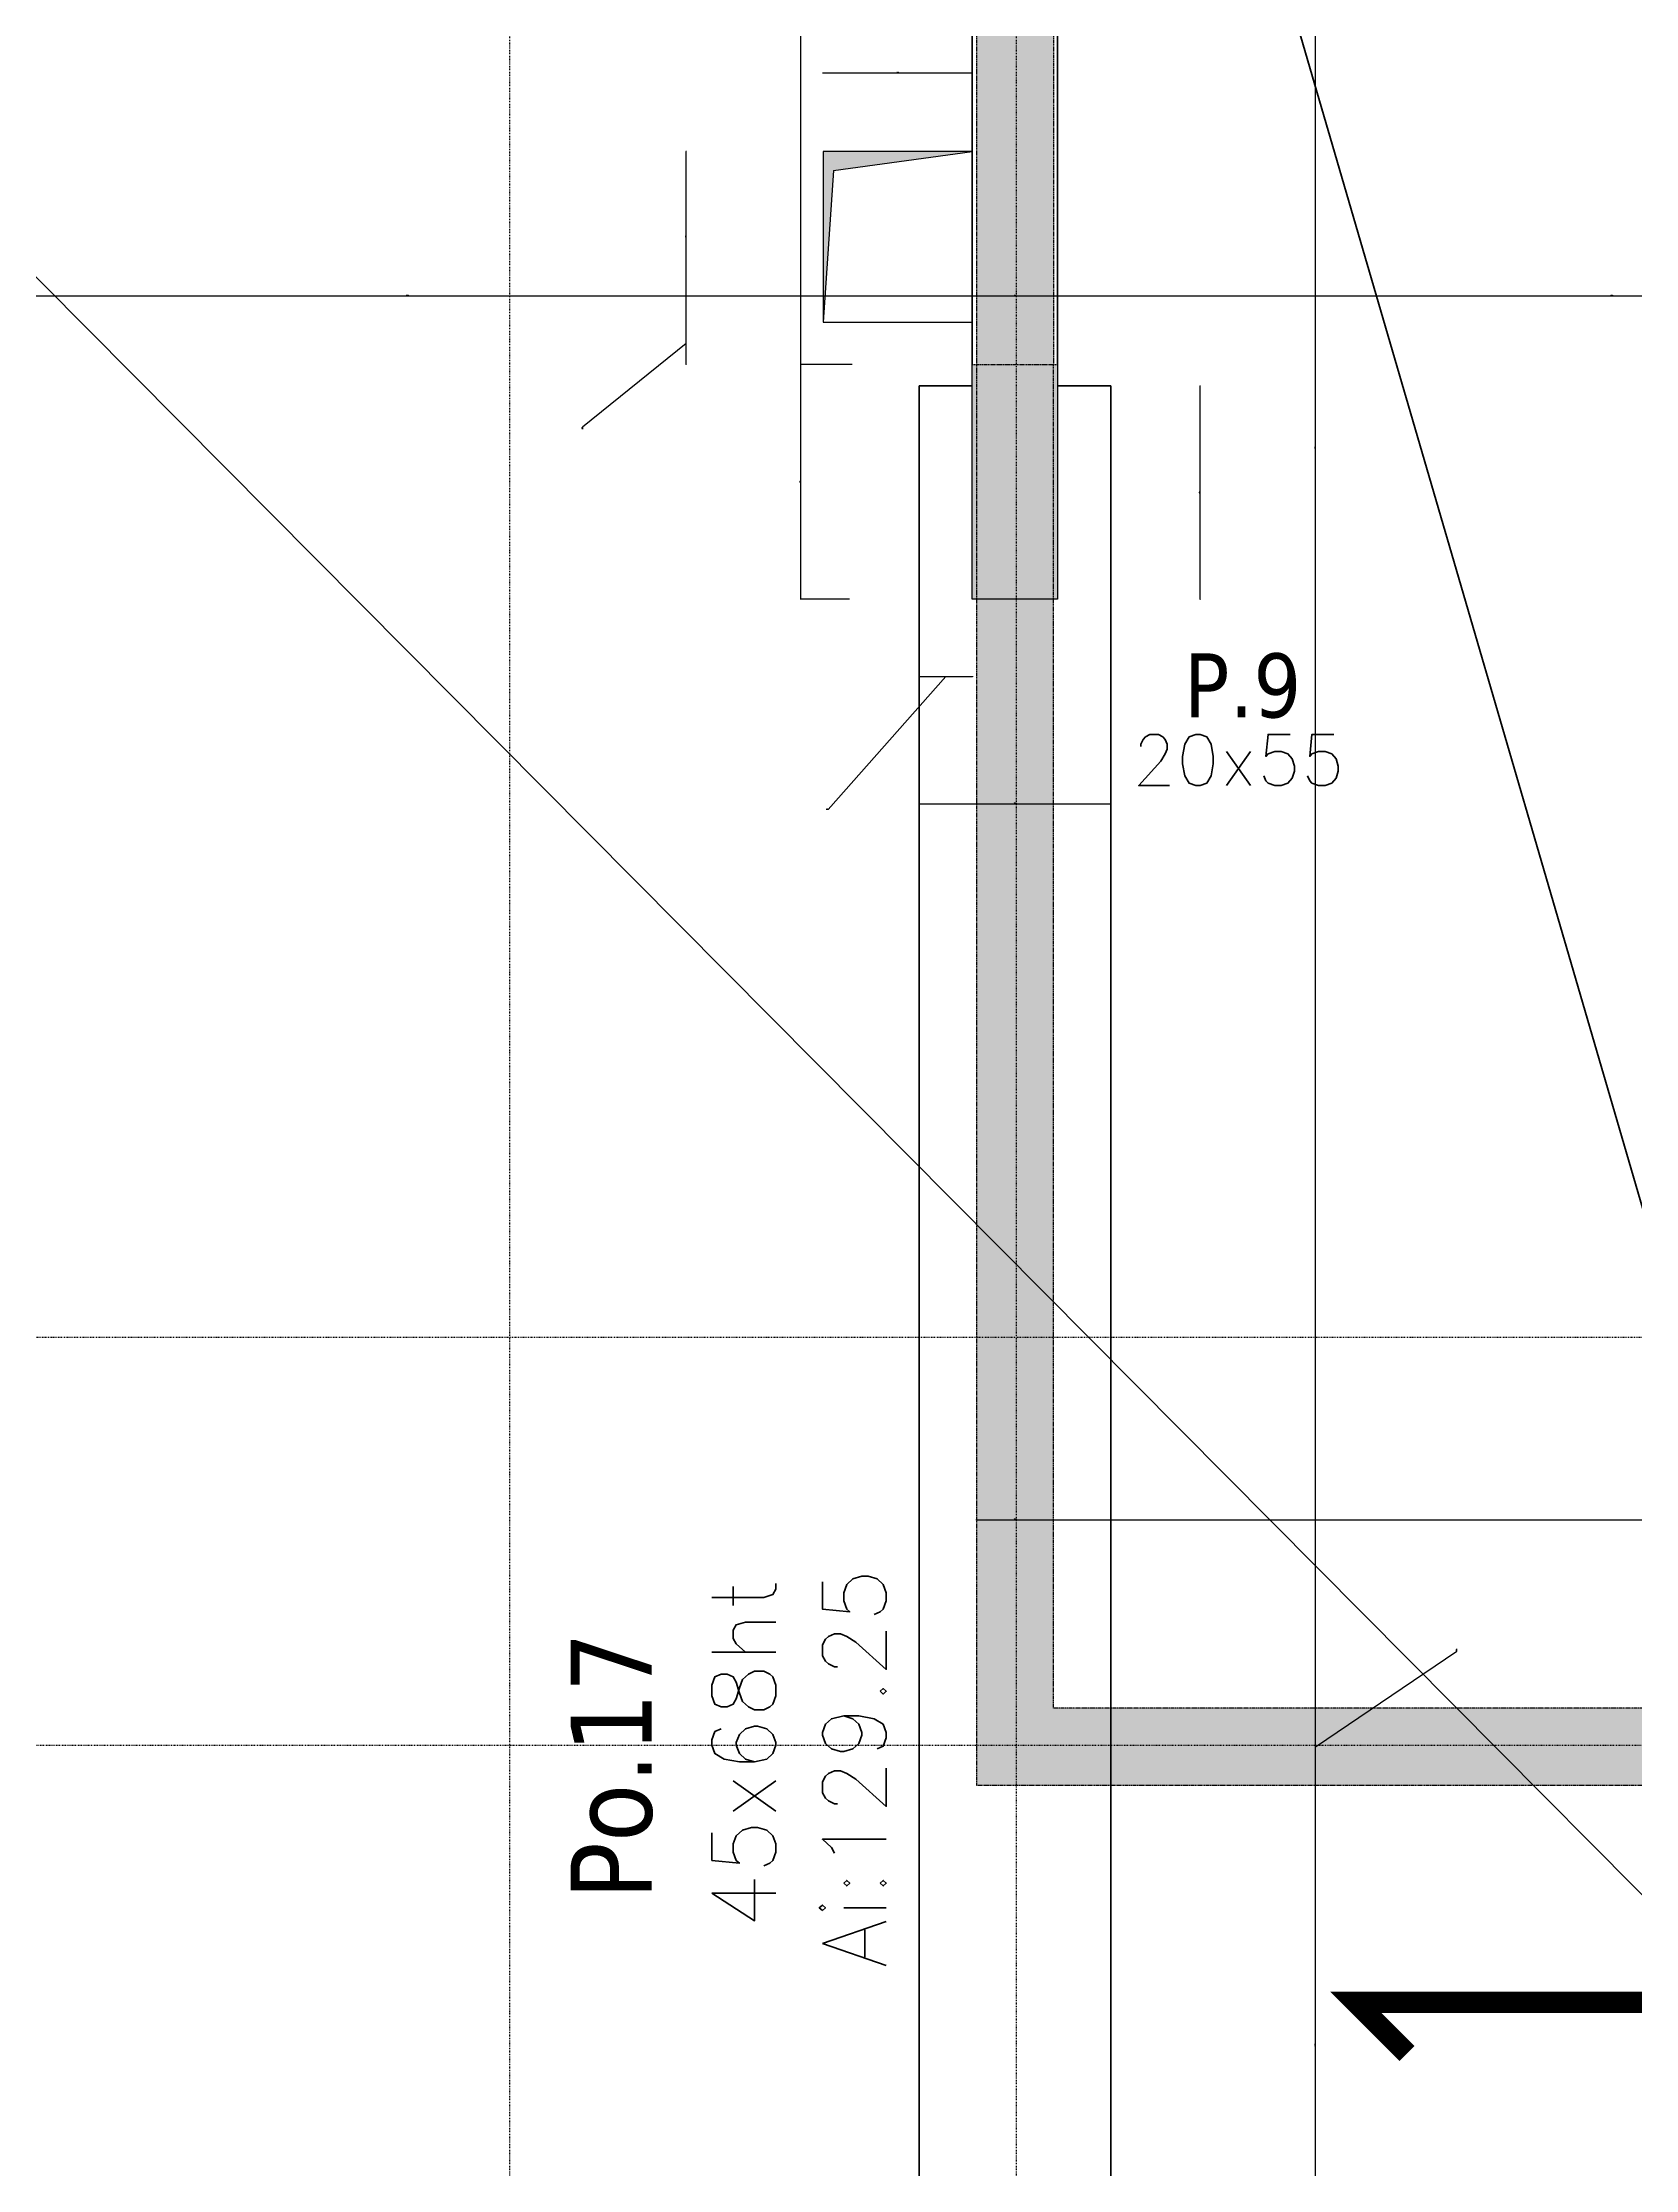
# Model space of a CAD drawing. Extents: x -12912 to 27386, y 1818 to 8189.
# Drawn here: x 3307.9 to 3681.5, y 6540.4 to 7039.4 of the extents above; entities that cross this region are included whole.
import ezdxf

# ---------------------------------------------------------------- set-up
doc = ezdxf.new("R2010")
doc.units = 0
doc.header["$MEASUREMENT"] = 0
for name, pattern in [('CACHE2', [4.7625, 3.175, -1.5875]), ('GrDotted', [0.4, 0.1, -0.1, 0.1, -0.1]), ('GrFeatureAxis', [0.85, 0.25, -0.2, 0.1, -0.2, 0.1]), ('STRICHPUNKT2_S11', [0.9, 0.7, -0.1, 0, -0.1])]:
    doc.linetypes.add(name, pattern=pattern)
doc.layers.get('0').update_dxf_attribs({"linetype": 'CONTINUOUS'})
doc.layers.get('DEFPOINTS').update_dxf_attribs({"linetype": 'CONTINUOUS'})
for name, color, linetype in [('K_ENT_M_Building_Coffrage PH Sous sol', 7, 'CONTINUOUS'), ('STR_AXES_REPERE', 1, 'CONTINUOUS'), ('STR_COTATION', 1, 'CONTINUOUS'), ('STR_RESV_DALLE', 11, 'CONTINUOUS'), ('STR_SURCH', 9, 'CACHE2'), ('STR_TXT', 102, 'CONTINUOUS')]:
    doc.layers.add(name, color=color, linetype=linetype)
for name, color, linetype, lineweight in [('STR_AXES', 4, 'STRICHPUNKT2_S11', 25), ('STR_dob_dalles', 130, 'CONTINUOUS', 35), ('STR_POUTRES', 102, 'CONTINUOUS', 35), ('STR_VOILES', 6, 'CONTINUOUS', 70)]:
    doc.layers.add(name, color=color, linetype=linetype, lineweight=lineweight)
doc.styles.add('EPAIS', font='TAHOMA.TTF')
doc.styles.add('FIN', font='romans.shx')
doc.styles.add('GrDimensions', font='simplex.shx')
doc.dimstyles.new('GrDimensions', dxfattribs={"dimtxt": 0.09, "dimasz": 0.05, "dimexe": 0.07, "dimexo": 0, "dimgap": 0.05, "dimtad": 1, "dimzin": 0, "dimdsep": 46, "dimtxsty": 'GrDimensions', "dimblk": 'ARCHTICK', "dimblk1": 'ARCHTICK', "dimblk2": 'ARCHTICK', "dimcen": 0.09, "dimadec": 0, "dimazin": 0, "dimtfac": 1, "dimtdec": 4, "dimtmove": 0, "dimatfit": 3, "dimldrblk": 'OPEN30', "dimfxl": 0, "dimtolj": 1, "dimtzin": 0, "dimarcsym": 0})
doc.dimstyles.new('nOVO', dxfattribs={"dimscale": 1.3, "dimtxt": 0.09, "dimasz": 0.05, "dimexe": 0.07, "dimexo": 0, "dimgap": 0.05, "dimtad": 1, "dimzin": 0, "dimdsep": 46, "dimtxsty": 'GrDimensions', "dimblk": 'ARCHTICK', "dimcen": 0.09, "dimadec": 0, "dimazin": 0, "dimtfac": 1, "dimtmove": 0, "dimatfit": 3, "dimldrblk": 'OPEN30', "dimfxl": 0, "dimtolj": 1, "dimtzin": 0, "dimarcsym": 0})
doc.dimstyles.new('Novo_MALKO', dxfattribs={"dimscale": 1.3, "dimtxt": 0.09, "dimasz": 0.05, "dimexe": 0.07, "dimexo": 0, "dimgap": 0.05, "dimtad": 1, "dimdec": 0, "dimlfac": 100, "dimzin": 0, "dimdsep": 46, "dimtxsty": 'GrDimensions', "dimblk": 'ARCHTICK', "dimcen": 0.09, "dimadec": 0, "dimazin": 0, "dimtfac": 1, "dimtdec": 0, "dimtmove": 0, "dimatfit": 3, "dimldrblk": 'OPEN30', "dimfxl": 0, "dimtolj": 1, "dimtzin": 0, "dimarcsym": 0})
pattern_1 = [(0, (5243.0074, 5883.9378), (1.190625, 2.38125), [0, -2.38125])]

# ---------------------------------------------------------------- blocks, each defined once
blk = doc.blocks.new('_ArchTick')
at = {"color": 0, "linetype": 'ByBlock', "const_width": 0.15}
blk.add_lwpolyline([(-0.5, -0.5), (0.5, 0.5)], dxfattribs=at)
blk = doc.blocks.new('*D174')
at = {"layer": 'DEFPOINTS', "color": 0, "linetype": 'Continuous'}
for p in [(3261.01, 6976.98), (3526.01, 6979.94), (3526.01, 6976.98)]:
    blk.add_point(p, dxfattribs=at)
at = {"layer": 'STR_COTATION', "color": 0, "linetype": 'Continuous', "lineweight": -2}
for p, q in [((3261.01, 6976.98), (3261.01, 6980.03)), ((3261.01, 6979.94), (3526.01, 6979.94)), ((3526.01, 6976.98), (3526.01, 6980.03))]:
    blk.add_line(p, q, dxfattribs=at)
at = {"layer": 'STR_COTATION', "color": 0, "linetype": 'Continuous', "lineweight": -2, "xscale": 0.065, "yscale": 0.065, "zscale": 0.065, "rotation": 180}
blk.add_blockref('_ArchTick', (3261.01, 6979.94), dxfattribs=at)
at = {"layer": 'STR_COTATION', "color": 0, "linetype": 'Continuous', "lineweight": -2, "xscale": 0.065, "yscale": 0.065, "zscale": 0.065}
blk.add_blockref('_ArchTick', (3526.01, 6979.94), dxfattribs=at)
at = {"layer": 'STR_COTATION', "color": 0, "linetype": 'Continuous', "lineweight": -3, "insert": (3393.51, 6980.06), "char_height": 0.117, "attachment_point": 5, "style": 'GrDimensions'}
blk.add_mtext('\\A1;265.00', dxfattribs=at)
blk = doc.blocks.new('_Open30')
at = {"color": 0, "linetype": 'ByBlock', "lineweight": -2}
for p, q in [((-1, 0.3), (0, 0)), ((0, 0), (-1, -0.3)), ((0, 0), (-1, 0))]:
    blk.add_line(p, q, dxfattribs=at)
blk = doc.blocks.new('*D175')
at = {"layer": 'DEFPOINTS', "color": 0, "linetype": 'Continuous'}
for p in [(3526.01, 6976.98), (3546.01, 6979.94), (3546.01, 6976.98)]:
    blk.add_point(p, dxfattribs=at)
at = {"layer": 'STR_COTATION', "color": 0, "linetype": 'Continuous', "lineweight": -2}
for p, q in [((3526.01, 6976.98), (3526.01, 6980.03)), ((3526.01, 6979.94), (3546.01, 6979.94)), ((3546.01, 6976.98), (3546.01, 6980.03))]:
    blk.add_line(p, q, dxfattribs=at)
at = {"layer": 'STR_COTATION', "color": 0, "linetype": 'Continuous', "lineweight": -2, "xscale": 0.065, "yscale": 0.065, "zscale": 0.065, "rotation": 180}
blk.add_blockref('_ArchTick', (3526.01, 6979.94), dxfattribs=at)
at = {"layer": 'STR_COTATION', "color": 0, "linetype": 'Continuous', "lineweight": -2, "xscale": 0.065, "yscale": 0.065, "zscale": 0.065}
blk.add_blockref('_ArchTick', (3546.01, 6979.94), dxfattribs=at)
at = {"layer": 'STR_COTATION', "color": 0, "linetype": 'Continuous', "lineweight": -3, "insert": (3536.01, 6980.06), "char_height": 0.117, "attachment_point": 5, "style": 'GrDimensions'}
blk.add_mtext('\\A1;2000', dxfattribs=at)
blk = doc.blocks.new('*D176')
at = {"layer": 'DEFPOINTS', "color": 0, "linetype": 'Continuous'}
for p in [(3546.01, 6976.98), (3806.01, 6979.94), (3806.01, 6976.98)]:
    blk.add_point(p, dxfattribs=at)
at = {"layer": 'STR_COTATION', "color": 0, "linetype": 'Continuous', "lineweight": -2}
for p, q in [((3546.01, 6976.98), (3546.01, 6980.03)), ((3546.01, 6979.94), (3806.01, 6979.94)), ((3806.01, 6976.98), (3806.01, 6980.03))]:
    blk.add_line(p, q, dxfattribs=at)
at = {"layer": 'STR_COTATION', "color": 0, "linetype": 'Continuous', "lineweight": -2, "xscale": 0.065, "yscale": 0.065, "zscale": 0.065, "rotation": 180}
blk.add_blockref('_ArchTick', (3546.01, 6979.94), dxfattribs=at)
at = {"layer": 'STR_COTATION', "color": 0, "linetype": 'Continuous', "lineweight": -2, "xscale": 0.065, "yscale": 0.065, "zscale": 0.065}
blk.add_blockref('_ArchTick', (3806.01, 6979.94), dxfattribs=at)
at = {"layer": 'STR_COTATION', "color": 0, "linetype": 'Continuous', "lineweight": -3, "insert": (3676.01, 6980.06), "char_height": 0.117, "attachment_point": 5, "style": 'GrDimensions'}
blk.add_mtext('\\A1;260.00', dxfattribs=at)
blk = doc.blocks.new('*D428')
at = {"layer": 'DEFPOINTS', "color": 0, "linetype": 'Continuous'}
for p in [(3485.69, 7415.76), (3485.69, 6963.81), (3497.82, 6963.81)]:
    blk.add_point(p, dxfattribs=at)
at = {"layer": 'STR_COTATION', "color": 0, "linetype": 'Continuous', "lineweight": -2}
for p, q in [((3485.69, 7415.76), (3485.78, 7415.76)), ((3485.69, 7415.76), (3485.69, 6963.81)), ((3497.82, 6963.81), (3485.6, 6963.81))]:
    blk.add_line(p, q, dxfattribs=at)
at = {"layer": 'STR_COTATION', "color": 0, "linetype": 'Continuous', "lineweight": -2, "xscale": 0.065, "yscale": 0.065, "zscale": 0.065}
for p, rotation in [((3485.69, 7415.76), 90), ((3485.69, 6963.81), 270)]:
    blk.add_blockref('_ArchTick', p, dxfattribs=dict(at, rotation=rotation))
at = {"layer": 'STR_COTATION', "color": 0, "linetype": 'Continuous', "lineweight": -3, "insert": (3485.57, 7189.79), "char_height": 0.117, "attachment_point": 5, "rotation": 90, "style": 'GrDimensions'}
blk.add_mtext('\\A1;451.95', dxfattribs=at)
blk = doc.blocks.new('*D429')
at = {"layer": 'DEFPOINTS', "color": 0, "linetype": 'Continuous'}
for p in [(3497.82, 6963.81), (3485.69, 6908.81), (3497.2, 6908.81)]:
    blk.add_point(p, dxfattribs=at)
at = {"layer": 'STR_COTATION', "color": 0, "linetype": 'Continuous', "lineweight": -2}
for p, q in [((3497.82, 6963.81), (3485.6, 6963.81)), ((3485.69, 6963.81), (3485.69, 6908.81)), ((3497.2, 6908.81), (3485.6, 6908.81))]:
    blk.add_line(p, q, dxfattribs=at)
at = {"layer": 'STR_COTATION', "color": 0, "linetype": 'Continuous', "lineweight": -2, "xscale": 0.065, "yscale": 0.065, "zscale": 0.065}
for p, rotation in [((3485.69, 6963.81), 90), ((3485.69, 6908.81), 270)]:
    blk.add_blockref('_ArchTick', p, dxfattribs=dict(at, rotation=rotation))
at = {"layer": 'STR_COTATION', "color": 0, "linetype": 'Continuous', "lineweight": -3, "insert": (3485.57, 6936.31), "char_height": 0.117, "attachment_point": 5, "rotation": 90, "style": 'GrDimensions'}
blk.add_mtext('\\A1;5500', dxfattribs=at)
blk = doc.blocks.new('*D585')
at = {"layer": 'DEFPOINTS', "color": 0, "linetype": 'Continuous'}
for p in [(3606.51, 6630.54), (3606.51, 6630.54), (3606.51, 6508.64)]:
    blk.add_point(p, dxfattribs=at)
at = {"layer": 'STR_COTATION', "color": 0, "linetype": 'Continuous', "lineweight": -2}
for p, q in [((3606.51, 6630.54), (3606.42, 6630.54)), ((3606.51, 6508.64), (3606.51, 6630.54)), ((3606.51, 6508.64), (3606.6, 6508.64))]:
    blk.add_line(p, q, dxfattribs=at)
at = {"layer": 'STR_COTATION', "color": 0, "linetype": 'Continuous', "lineweight": -2, "xscale": 0.065, "yscale": 0.065, "zscale": 0.065}
for p, rotation in [((3606.51, 6630.54), 90), ((3606.51, 6508.64), 270)]:
    blk.add_blockref('_ArchTick', p, dxfattribs=dict(at, rotation=rotation))
at = {"layer": 'STR_COTATION', "color": 0, "linetype": 'Continuous', "lineweight": -3, "insert": (3606.39, 6569.59), "char_height": 0.117, "attachment_point": 5, "rotation": 90, "style": 'GrDimensions'}
blk.add_mtext('\\A1;121.90', dxfattribs=at)
blk = doc.blocks.new('*D586')
at = {"layer": 'DEFPOINTS', "color": 0, "linetype": 'Continuous'}
for p in [(3606.51, 6648.64), (3606.51, 6648.64), (3606.51, 6630.54)]:
    blk.add_point(p, dxfattribs=at)
at = {"layer": 'STR_COTATION', "color": 0, "linetype": 'Continuous', "lineweight": -2}
for p, q in [((3606.51, 6639.59), (3639.66, 6662.02)), ((3639.66, 6662.02), (3639.66, 6662.52)), ((3606.51, 6648.64), (3606.42, 6648.64)), ((3606.51, 6630.54), (3606.51, 6648.64)), ((3606.51, 6630.54), (3606.42, 6630.54))]:
    blk.add_line(p, q, dxfattribs=at)
at = {"layer": 'STR_COTATION', "color": 0, "linetype": 'Continuous', "lineweight": -2, "xscale": 0.065, "yscale": 0.065, "zscale": 0.065}
for p, rotation in [((3606.51, 6648.64), 90), ((3606.51, 6630.54), 270)]:
    blk.add_blockref('_ArchTick', p, dxfattribs=dict(at, rotation=rotation))
at = {"layer": 'STR_COTATION', "color": 0, "linetype": 'Continuous', "lineweight": -3, "insert": (3639.54, 6662.27), "char_height": 0.117, "attachment_point": 5, "rotation": 90, "style": 'GrDimensions'}
blk.add_mtext('\\A1;1810', dxfattribs=at)
blk = doc.blocks.new('*D587')
at = {"layer": 'DEFPOINTS', "color": 0, "linetype": 'Continuous'}
for p in [(3606.51, 7239.91), (3606.51, 7239.91), (3606.51, 6648.64)]:
    blk.add_point(p, dxfattribs=at)
at = {"layer": 'STR_COTATION', "color": 0, "linetype": 'Continuous', "lineweight": -2}
for p, q in [((3606.51, 7239.91), (3606.42, 7239.91)), ((3606.51, 6648.64), (3606.51, 7239.91)), ((3606.51, 6648.64), (3606.42, 6648.64))]:
    blk.add_line(p, q, dxfattribs=at)
at = {"layer": 'STR_COTATION', "color": 0, "linetype": 'Continuous', "lineweight": -2, "xscale": 0.065, "yscale": 0.065, "zscale": 0.065}
for p, rotation in [((3606.51, 7239.91), 90), ((3606.51, 6648.64), 270)]:
    blk.add_blockref('_ArchTick', p, dxfattribs=dict(at, rotation=rotation))
at = {"layer": 'STR_COTATION', "color": 0, "linetype": 'Continuous', "lineweight": -3, "insert": (3606.39, 6944.28), "char_height": 0.117, "attachment_point": 5, "rotation": 90, "style": 'GrDimensions'}
blk.add_mtext('\\A1;591.28', dxfattribs=at)
blk = doc.blocks.new('*D632')
at = {"layer": 'DEFPOINTS', "color": 0, "ltscale": 4.5}
for p in [(3545.06, 6692.83), (3545.06, 6648.64), (3526.96, 6630.54)]:
    blk.add_point(p, dxfattribs=at)
at = {"layer": 'STR_COTATION', "color": 0, "lineweight": -2, "ltscale": 4.5}
for p, q in [((3526.96, 6692.74), (3526.96, 6692.92)), ((3526.96, 6692.83), (3545.06, 6692.83)), ((3545.06, 6692.74), (3545.06, 6692.92))]:
    blk.add_line(p, q, dxfattribs=at)
at = {"layer": 'STR_COTATION', "color": 0, "lineweight": -2, "ltscale": 4.5, "xscale": 0.065, "yscale": 0.065, "zscale": 0.065, "rotation": 180}
blk.add_blockref('_ArchTick', (3526.96, 6692.83), dxfattribs=at)
at = {"layer": 'STR_COTATION', "color": 0, "lineweight": -2, "ltscale": 4.5, "xscale": 0.065, "yscale": 0.065, "zscale": 0.065}
blk.add_blockref('_ArchTick', (3545.06, 6692.83), dxfattribs=at)
at = {"layer": 'STR_COTATION', "color": 0, "ltscale": 4.5, "insert": (3536.01, 6692.96), "char_height": 0.117, "attachment_point": 5, "style": 'GrDimensions'}
blk.add_mtext('\\A1;1810', dxfattribs=at)
blk = doc.blocks.new('*D633')
at = {"layer": 'DEFPOINTS', "color": 0, "ltscale": 4.5}
for p in [(4509.96, 6692.83), (3545.06, 6648.64), (4509.96, 6648.64)]:
    blk.add_point(p, dxfattribs=at)
at = {"layer": 'STR_COTATION', "color": 0, "lineweight": -2, "ltscale": 4.5}
for p, q in [((3545.06, 6692.74), (3545.06, 6692.92)), ((3545.06, 6692.83), (4509.96, 6692.83)), ((4509.96, 6692.74), (4509.96, 6692.92))]:
    blk.add_line(p, q, dxfattribs=at)
at = {"layer": 'STR_COTATION', "color": 0, "lineweight": -2, "ltscale": 4.5, "xscale": 0.065, "yscale": 0.065, "zscale": 0.065, "rotation": 180}
blk.add_blockref('_ArchTick', (3545.06, 6692.83), dxfattribs=at)
at = {"layer": 'STR_COTATION', "color": 0, "lineweight": -2, "ltscale": 4.5, "xscale": 0.065, "yscale": 0.065, "zscale": 0.065}
blk.add_blockref('_ArchTick', (4509.96, 6692.83), dxfattribs=at)
at = {"layer": 'STR_COTATION', "color": 0, "ltscale": 4.5, "insert": (4027.51, 6692.96), "char_height": 0.117, "attachment_point": 5, "style": 'GrDimensions'}
blk.add_mtext('\\A1;964.90', dxfattribs=at)
blk = doc.blocks.new('*D683')
at = {"layer": 'DEFPOINTS', "color": 0, "ltscale": 4.5}
for p in [(3526.01, 7032.24), (3491.01, 7013.81), (3526.01, 7013.81)]:
    blk.add_point(p, dxfattribs=at)
at = {"layer": 'STR_COTATION', "color": 0, "lineweight": -2, "ltscale": 4.5}
for p, q in [((3491.01, 7032.15), (3491.01, 7032.33)), ((3491.01, 7032.24), (3526.01, 7032.24)), ((3526.01, 7032.15), (3526.01, 7032.33))]:
    blk.add_line(p, q, dxfattribs=at)
at = {"layer": 'STR_COTATION', "color": 0, "lineweight": -2, "ltscale": 4.5, "xscale": 0.065, "yscale": 0.065, "zscale": 0.065, "rotation": 180}
blk.add_blockref('_ArchTick', (3491.01, 7032.24), dxfattribs=at)
at = {"layer": 'STR_COTATION', "color": 0, "lineweight": -2, "ltscale": 4.5, "xscale": 0.065, "yscale": 0.065, "zscale": 0.065}
blk.add_blockref('_ArchTick', (3526.01, 7032.24), dxfattribs=at)
at = {"layer": 'STR_COTATION', "color": 0, "ltscale": 4.5, "insert": (3508.51, 7032.36), "char_height": 0.117, "attachment_point": 5, "style": 'GrDimensions'}
blk.add_mtext('\\A1;3500', dxfattribs=at)
blk = doc.blocks.new('*D684')
at = {"layer": 'DEFPOINTS', "color": 0, "ltscale": 4.5}
for p in [(3458.9, 6973.81), (3491.01, 6973.81), (3526.01, 6963.81)]:
    blk.add_point(p, dxfattribs=at)
at = {"layer": 'STR_COTATION', "color": 0, "lineweight": -2, "ltscale": 4.5}
for p, q in [((3458.99, 6973.81), (3458.81, 6973.81)), ((3458.9, 6963.81), (3458.9, 6973.81)), ((3458.9, 6968.81), (3434.58, 6949.17)), ((3458.99, 6963.81), (3458.81, 6963.81)), ((3434.58, 6949.17), (3434.58, 6948.65))]:
    blk.add_line(p, q, dxfattribs=at)
at = {"layer": 'STR_COTATION', "color": 0, "lineweight": -2, "ltscale": 4.5, "xscale": 0.065, "yscale": 0.065, "zscale": 0.065}
for p, rotation in [((3458.9, 6973.81), 90), ((3458.9, 6963.81), 270)]:
    blk.add_blockref('_ArchTick', p, dxfattribs=dict(at, rotation=rotation))
at = {"layer": 'STR_COTATION', "color": 0, "ltscale": 4.5, "insert": (3434.46, 6948.91), "char_height": 0.117, "attachment_point": 5, "rotation": 90, "style": 'GrDimensions'}
blk.add_mtext('\\A1;1000', dxfattribs=at)
blk = doc.blocks.new('*D685')
at = {"layer": 'DEFPOINTS', "color": 0, "ltscale": 4.5}
for p in [(3458.9, 7013.81), (3491.01, 7013.81), (3491.01, 6973.81)]:
    blk.add_point(p, dxfattribs=at)
at = {"layer": 'STR_COTATION', "color": 0, "lineweight": -2, "ltscale": 4.5}
for p, q in [((3458.99, 7013.81), (3458.81, 7013.81)), ((3458.9, 6973.81), (3458.9, 7013.81)), ((3458.99, 6973.81), (3458.81, 6973.81))]:
    blk.add_line(p, q, dxfattribs=at)
at = {"layer": 'STR_COTATION', "color": 0, "lineweight": -2, "ltscale": 4.5, "xscale": 0.065, "yscale": 0.065, "zscale": 0.065}
for p, rotation in [((3458.9, 7013.81), 90), ((3458.9, 6973.81), 270)]:
    blk.add_blockref('_ArchTick', p, dxfattribs=dict(at, rotation=rotation))
at = {"layer": 'STR_COTATION', "color": 0, "ltscale": 4.5, "insert": (3458.78, 6993.81), "char_height": 0.117, "attachment_point": 5, "rotation": 90, "style": 'GrDimensions'}
blk.add_mtext('\\A1;4000', dxfattribs=at)
blk = doc.blocks.new('*D764')
at = {"layer": 'DEFPOINTS', "color": 0, "ltscale": 4.5}
for p in [(3558.51, 6958.81), (3579.43, 6958.81), (3546.01, 6908.81)]:
    blk.add_point(p, dxfattribs=at)
at = {"layer": 'STR_COTATION', "color": 0, "lineweight": -2, "ltscale": 4.5}
for p, q in [((3579.34, 6958.81), (3579.52, 6958.81)), ((3579.43, 6908.81), (3579.43, 6958.81)), ((3579.34, 6908.81), (3579.52, 6908.81))]:
    blk.add_line(p, q, dxfattribs=at)
at = {"layer": 'STR_COTATION', "color": 0, "lineweight": -2, "ltscale": 4.5, "xscale": 0.065, "yscale": 0.065, "zscale": 0.065}
for p, rotation in [((3579.43, 6958.81), 90), ((3579.43, 6908.81), 270)]:
    blk.add_blockref('_ArchTick', p, dxfattribs=dict(at, rotation=rotation))
at = {"layer": 'STR_COTATION', "color": 0, "ltscale": 4.5, "insert": (3579.3, 6933.81), "char_height": 0.117, "attachment_point": 5, "rotation": 90, "style": 'GrDimensions'}
blk.add_mtext('\\A1;5000', dxfattribs=at)
blk = doc.blocks.new('*D931')
at = {"layer": 'DEFPOINTS', "color": 0, "ltscale": 4.5}
for p in [(3513.51, 6958.81), (3526.01, 6908.81), (3526.01, 6890.67)]:
    blk.add_point(p, dxfattribs=at)
at = {"layer": 'STR_COTATION', "color": 0, "lineweight": -2, "ltscale": 4.5}
for p, q in [((3519.76, 6890.67), (3492.23, 6859.44)), ((3513.51, 6890.76), (3513.51, 6890.58)), ((3513.51, 6890.67), (3526.01, 6890.67)), ((3526.01, 6890.76), (3526.01, 6890.58)), ((3492.23, 6859.44), (3491.71, 6859.44))]:
    blk.add_line(p, q, dxfattribs=at)
at = {"layer": 'STR_COTATION', "color": 0, "lineweight": -2, "ltscale": 4.5, "xscale": 0.065, "yscale": 0.065, "zscale": 0.065, "rotation": 180}
blk.add_blockref('_ArchTick', (3513.51, 6890.67), dxfattribs=at)
at = {"layer": 'STR_COTATION', "color": 0, "lineweight": -2, "ltscale": 4.5, "xscale": 0.065, "yscale": 0.065, "zscale": 0.065}
blk.add_blockref('_ArchTick', (3526.01, 6890.67), dxfattribs=at)
at = {"layer": 'STR_COTATION', "color": 0, "ltscale": 4.5, "insert": (3491.97, 6859.56), "char_height": 0.117, "attachment_point": 5, "style": 'GrDimensions'}
blk.add_mtext('\\A1;1250', dxfattribs=at)
blk = doc.blocks.new('*D932')
at = {"layer": 'DEFPOINTS', "color": 0, "ltscale": 4.5}
for p in [(3513.51, 6907.08), (3558.51, 6907.08), (3558.51, 6860.81)]:
    blk.add_point(p, dxfattribs=at)
at = {"layer": 'STR_COTATION', "color": 0, "lineweight": -2, "ltscale": 4.5}
for p, q in [((3513.51, 6860.91), (3513.51, 6860.72)), ((3513.51, 6860.81), (3558.51, 6860.81)), ((3558.51, 6860.91), (3558.51, 6860.72))]:
    blk.add_line(p, q, dxfattribs=at)
at = {"layer": 'STR_COTATION', "color": 0, "lineweight": -2, "ltscale": 4.5, "xscale": 0.065, "yscale": 0.065, "zscale": 0.065, "rotation": 180}
blk.add_blockref('_ArchTick', (3513.51, 6860.81), dxfattribs=at)
at = {"layer": 'STR_COTATION', "color": 0, "lineweight": -2, "ltscale": 4.5, "xscale": 0.065, "yscale": 0.065, "zscale": 0.065}
blk.add_blockref('_ArchTick', (3558.51, 6860.81), dxfattribs=at)
at = {"layer": 'STR_COTATION', "color": 0, "ltscale": 4.5, "insert": (3536.01, 6860.94), "char_height": 0.117, "attachment_point": 5, "style": 'GrDimensions'}
blk.add_mtext('\\A1;4500', dxfattribs=at)

msp = doc.modelspace()

# ---------------------------------------------------------------- hatches: boundary and pattern name
at = {"layer": 'STR_AXES_REPERE', "linetype": 'Continuous'}
msp.add_hatch(color=256, dxfattribs=at).paths.add_polyline_path([(3526.009, 6908.81), (3526.009, 6963.81), (3546.009, 6963.81), (3546.009, 6908.81)])
at = {"layer": 'STR_SURCH', "linetype": 'Continuous'}
h = msp.add_hatch(dxfattribs=at)
h.set_pattern_fill('DOTS', color=256, scale=1.5, style=0)
h.set_pattern_definition(pattern_1)
h.paths.add_polyline_path([(3526.959, 6630.539), (3545.056, 6648.637), (3545.056, 7255.914), (3526.959, 7255.914)])
h = msp.add_hatch(dxfattribs=at)
h.set_pattern_fill('DOTS', color=256, scale=1.5, style=0)
h.set_pattern_definition(pattern_1)
h.paths.add_polyline_path([(4528.007, 6648.637), (3545.056, 6648.637), (3526.959, 6630.539), (4528.007, 6630.539)])

# ---------------------------------------------------------------- linework, layer by layer
at = {"color": 1, "linetype": 'ByBlock', "const_width": 5}
for points in [[(3665.979, 6579.591), (3715.979, 6579.591), (3702.226, 6593.344)], [(3627.97, 6567.6), (3615.979, 6579.591), (3665.979, 6579.591)]]:
    msp.add_lwpolyline(points, dxfattribs=at)
at = {"layer": 'K_ENT_M_Building_Coffrage PH Sous sol', "color": 7, "linetype": 'GrFeatureAxis'}
for points in [[(3417.493, 5842.702), (3417.493, 7548.45)], [(1350.99, 6735.625), (5461.894, 6735.625)]]:
    msp.add_lwpolyline(points, dxfattribs=at)
at = {"layer": 'STR_AXES', "linetype": 'GrFeatureAxis'}
for p, q in [((3536.36, 5622.963), (3536.36, 8022.963)), ((-1309.741, 6639.914), (7906.576, 6639.914))]:
    msp.add_line(p, q, dxfattribs=at)
at = {"layer": 'STR_AXES_REPERE', "linetype": 'Continuous'}
for p, q in [((3526.009, 6908.81), (3526.009, 6963.81)), ((3546.009, 6963.81), (3546.009, 6908.81)), ((3546.009, 6908.81), (3526.009, 6908.81))]:
    msp.add_line(p, q, dxfattribs=at)
at = {"layer": 'STR_dob_dalles', "linetype": 'Continuous', "lineweight": 35}
for p, q in [((3727.487, 6560.063), (2946.36, 7347.044)), ((3545.056, 7239.938), (3740.866, 6567.949))]:
    msp.add_line(p, q, dxfattribs=at)
at = {"layer": 'STR_POUTRES', "linetype": 'Continuous'}
for p, q in [((3513.507, 6958.81), (3526.009, 6958.81)), ((3513.507, 6358.81), (3513.507, 6958.81)), ((3546.009, 6958.81), (3558.507, 6958.81)), ((3558.507, 6958.81), (3558.507, 6358.81))]:
    msp.add_line(p, q, dxfattribs=at)
at = {"layer": 'STR_RESV_DALLE', "linetype": 'Continuous'}
for p, q in [((3491.007, 7013.81), (3491.007, 6973.81)), ((3526.007, 7013.81), (3491.007, 7013.81)), ((3526.007, 7013.81), (3491.007, 7013.81)), ((3491.007, 7013.81), (3491.007, 6973.81)), ((3526.007, 7013.81), (3491.007, 7013.81)), ((3491.007, 7013.81), (3491.007, 6973.81)), ((3493.416, 7009.355), (3526.007, 7013.81)), ((3493.416, 7009.355), (3526.007, 7013.81)), ((3526.007, 6973.81), (3526.007, 7013.81)), ((3526.007, 6973.81), (3526.007, 7013.81)), ((3493.416, 7009.355), (3491.007, 6973.81)), ((3493.416, 7009.355), (3491.007, 6973.81)), ((3491.007, 6973.81), (3526.007, 6973.81)), ((3491.007, 6973.81), (3526.007, 6973.81)), ((3491.007, 6973.81), (3526.007, 6973.81))]:
    msp.add_line(p, q, dxfattribs=at)
for points in [[(3491.007, 6973.81), (3493.416, 7009.355), (3491.007, 7013.81)], [(3491.007, 7013.81), (3491.007, 7013.81), (3493.416, 7009.355), (3526.007, 7013.81)], [(3491.007, 6973.81), (3493.416, 7009.355), (3491.007, 7013.81)], [(3491.007, 7013.81), (3491.007, 7013.81), (3493.416, 7009.355), (3526.007, 7013.81)]]:
    msp.add_solid(points, dxfattribs=at)
at = {"layer": 'STR_SURCH', "linetype": 'GrDotted'}
for p, q in [((3526.959, 7255.914), (3526.959, 6963.81)), ((3545.056, 7239.914), (3545.056, 6963.81)), ((3526.959, 6963.81), (3526.959, 6630.539)), ((3545.056, 6648.637), (3545.056, 6963.81)), ((3765.445, 6648.637), (3545.056, 6648.637)), ((3526.959, 6630.539), (4070.959, 6630.539))]:
    msp.add_line(p, q, dxfattribs=at)
at = {"layer": 'STR_SURCH', "linetype": 'GrDotted', "ltscale": 0.5}
msp.add_line((3526.009, 6963.81), (3546.009, 6963.81), dxfattribs=at)
at = {"layer": 'STR_VOILES', "linetype": 'Continuous'}
for p, q in [((3526.007, 6963.81), (3526.006, 7363.02)), ((3546.009, 7363.02), (3546.01, 6963.81))]:
    msp.add_line(p, q, dxfattribs=at)

# ---------------------------------------------------------------- texts
at = {"layer": 'STR_TXT', "linetype": 'Continuous', "lineweight": -3, "attachment_point": 1}
for s, insert, char_height, style in [(' P.9', (3570.019, 6896.065), 15, 'EPAIS'), ('20x55', (3563.501, 6877.05), 12, 'FIN')]:
    msp.add_mtext(s, dxfattribs=dict(at, insert=insert, char_height=char_height, style=style))
at = {"layer": 'STR_TXT', "linetype": 'Continuous', "attachment_point": 1, "rotation": 90}
for s, insert, char_height, style in [('45x68ht', (3464.932, 6596.838), 15, 'FIN'), ('Ai:129.25', (3490.832, 6587.645), 15, 'FIN'), ('Po.17', (3431.778, 6603.684), 19, 'EPAIS')]:
    msp.add_mtext(s, dxfattribs=dict(at, insert=insert, char_height=char_height, style=style))

# ---------------------------------------------------------------- dimensions: what is measured, and where the dimension line sits
at = {"layer": 'STR_COTATION', "linetype": 'Continuous', "lineweight": -3}
for base, p1, p2, override, picture, middle in [((3485.689, 6963.81), (3485.689, 7415.762), (3497.816, 6963.81), {"dimscale": 1.3, "dimtmove": 1}, '*D428', (3485.565, 7189.786)), ((3606.513, 7239.914), (3606.513, 6648.637), (3606.513, 7239.914), {"dimscale": 1.3, "dimtmove": 1}, '*D587', (3606.389, 6944.275)), ((3485.689, 6908.81), (3497.816, 6963.81), (3497.196, 6908.81), {"dimscale": 1.3, "dimdec": 0, "dimlfac": 100, "dimzin": 0, "dimtmove": 1}, '*D429', (3485.565, 6936.31)), ((3606.513, 6630.539), (3606.513, 6508.637), (3606.513, 6630.539), {"dimscale": 1.3, "dimtmove": 1}, '*D585', (3606.389, 6569.588))]:
    dim = msp.add_linear_dim(base=base, p1=p1, p2=p2, angle=90, dimstyle='GrDimensions', override=override, dxfattribs=at)
    dim.commit()
    dim.dimension.update_dxf_attribs({"geometry": picture, "text_midpoint": middle})
at = {"layer": 'STR_COTATION', "ltscale": 4.5}
for base, p1, p2, picture, middle in [((3526.007, 7032.239), (3491.007, 7013.81), (3526.007, 7013.81), '*D683', (3508.507, 7032.362)), ((3558.507, 6860.814), (3513.507, 6907.084), (3558.507, 6907.084), '*D932', (3536.007, 6860.938))]:
    dim = msp.add_linear_dim(base=base, p1=p1, p2=p2, dimstyle='Novo_MALKO', dxfattribs=at)
    dim.commit()
    dim.dimension.update_dxf_attribs({"geometry": picture, "text_midpoint": middle})
dim = msp.add_linear_dim(base=(3458.899, 7013.81), p1=(3491.007, 6973.81), p2=(3491.007, 7013.81), angle=90, dimstyle='Novo_MALKO', override={"dimtmove": 1}, dxfattribs=at)
dim.commit()
dim.dimension.update_dxf_attribs({"geometry": '*D685', "text_midpoint": (3458.776, 6993.81)})
at = {"layer": 'STR_COTATION', "linetype": 'Continuous', "lineweight": -3}
for base, p1, p2, override, picture, middle in [((3526.007, 6979.937), (3261.007, 6976.978), (3526.007, 6976.984), {"dimscale": 1.3, "dimtmove": 1}, '*D174', (3393.507, 6980.061)), ((3546.01, 6979.937), (3526.007, 6976.984), (3546.01, 6976.984), {"dimscale": 1.3, "dimdec": 0, "dimlfac": 100, "dimzin": 0, "dimtmove": 1}, '*D175', (3536.009, 6980.061)), ((3806.006, 6979.937), (3546.01, 6976.984), (3806.006, 6976.978), {"dimscale": 1.3, "dimtmove": 1}, '*D176', (3676.008, 6980.061))]:
    dim = msp.add_linear_dim(base=base, p1=p1, p2=p2, dimstyle='GrDimensions', override=override, dxfattribs=at)
    dim.commit()
    dim.dimension.update_dxf_attribs({"geometry": picture, "text_midpoint": middle})
at = {"layer": 'STR_COTATION', "ltscale": 4.5}
dim = msp.add_linear_dim(base=(3458.899, 6973.81), p1=(3526.009, 6963.81), p2=(3491.007, 6973.81), angle=90, dimstyle='nOVO', override={"dimdec": 0, "dimlfac": 100, "dimtmove": 1}, dxfattribs=at)
dim.commit()
dim.dimension.update_dxf_attribs({"geometry": '*D684', "text_midpoint": (3434.581, 6949.101), "dimtype": 160})
dim = msp.add_linear_dim(base=(3526.009, 6890.667), p1=(3513.507, 6958.81), p2=(3526.009, 6908.81), dimstyle='nOVO', override={"dimdec": 0, "dimlfac": 100, "dimtmove": 1}, dxfattribs=at)
dim.commit()
dim.dimension.update_dxf_attribs({"geometry": '*D931', "text_midpoint": (3492.169, 6859.439), "dimtype": 160})
dim = msp.add_linear_dim(base=(3579.428, 6958.81), p1=(3546.009, 6908.81), p2=(3558.507, 6958.81), angle=90, dimstyle='Novo_MALKO', dxfattribs=at)
dim.commit()
dim.dimension.update_dxf_attribs({"geometry": '*D764', "text_midpoint": (3579.305, 6933.81)})
for base, p1, p2, override, picture, middle in [((3545.056, 6692.832), (3526.959, 6630.539), (3545.056, 6648.637), {"dimdec": 0, "dimlfac": 100, "dimtmove": 1}, '*D632', (3536.007, 6692.956)), ((4509.959, 6692.832), (3545.056, 6648.637), (4509.959, 6648.637), {"dimtmove": 1}, '*D633', (4027.507, 6692.956))]:
    dim = msp.add_linear_dim(base=base, p1=p1, p2=p2, dimstyle='nOVO', override=override, dxfattribs=at)
    dim.commit()
    dim.dimension.update_dxf_attribs({"geometry": picture, "text_midpoint": middle})
at = {"layer": 'STR_COTATION', "linetype": 'Continuous', "lineweight": -3}
dim = msp.add_linear_dim(base=(3606.513, 6648.637), p1=(3606.513, 6630.539), p2=(3606.513, 6648.637), angle=90, dimstyle='GrDimensions', override={"dimscale": 1.3, "dimdec": 0, "dimlfac": 100, "dimtmove": 1}, dxfattribs=at)
dim.commit()
dim.dimension.update_dxf_attribs({"geometry": '*D586', "text_midpoint": (3639.662, 6662.083), "dimtype": 160})

doc.saveas('drawing.dxf')
